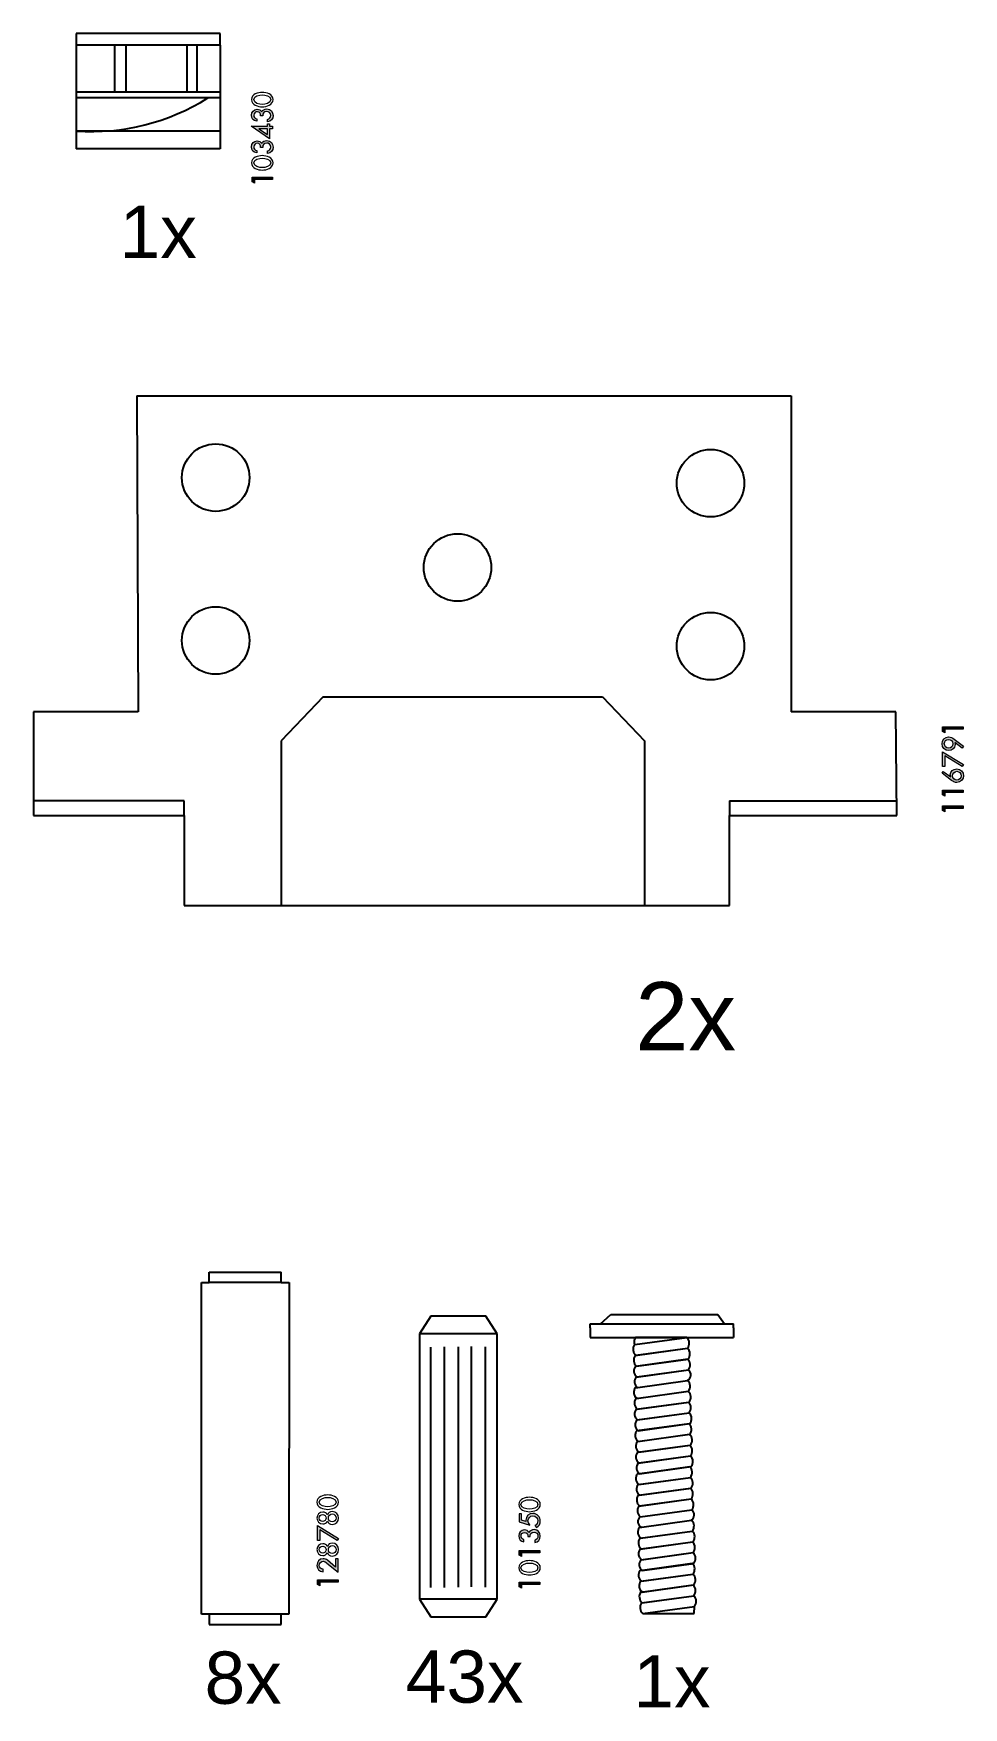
# Model space of a CAD drawing. Header units: millimetres. Extents: x -383 to 2872, y 639 to 2489.
# Drawn here: x -383.5 to -287.6, y 1536 to 1708.7 of the extents above; entities that cross this region are included whole.
import ezdxf

# ---------------------------------------------------------------- set-up
doc = ezdxf.new("R2010")
doc.units = ezdxf.units.MM
for name, color, linetype in [('Chiodi', 1, 'Continuous'), ('Livello 1', 7, 'Continuous'), ('struttura', 7, 'Continuous')]:
    doc.layers.add(name, color=color, linetype=linetype)
doc.styles.get("Standard").update_dxf_attribs({"font": 'Arial.ttf'})

msp = doc.modelspace()

# ---------------------------------------------------------------- hatches: boundary and pattern name
at = {"layer": 'Livello 1', "true_color": 0xffffff}
h = msp.add_hatch(color=7, dxfattribs=at)
h.dxf.hatch_style = 2
edge = h.paths.add_edge_path()
edge.add_spline(control_points=[(-360.06, 1700.17), (-360.06, 1700.4), (-360.15, 1700.59), (-360.4, 1700.59), (-360.62, 1700.59), (-360.77, 1700.43), (-360.77, 1700.22), (-360.77, 1700.03), (-360.64, 1699.89), (-360.46, 1699.87), (-360.46, 1699.87), (-360.46, 1699.6), (-360.46, 1699.6), (-360.81, 1699.65), (-361, 1699.88), (-361, 1700.23), (-361, 1700.57), (-360.78, 1700.84), (-360.42, 1700.84), (-360.22, 1700.84), (-360.05, 1700.75), (-359.95, 1700.57), (-359.85, 1700.78), (-359.65, 1700.87), (-359.42, 1700.87), (-359.02, 1700.87), (-358.78, 1700.57), (-358.78, 1700.19), (-358.78, 1699.86), (-359, 1699.56), (-359.35, 1699.54), (-359.35, 1699.54), (-359.35, 1699.8), (-359.35, 1699.8), (-359.14, 1699.83), (-359.01, 1700.01), (-359.01, 1700.21), (-359.01, 1700.45), (-359.2, 1700.62), (-359.43, 1700.62), (-359.7, 1700.62), (-359.86, 1700.43), (-359.84, 1700.17), (-359.84, 1700.17), (-360.06, 1700.17), (-360.06, 1700.17)], knot_values=[0, 0, 0, 0, 1, 1, 1, 2, 2, 2, 3, 3, 3, 4, 4, 4, 5, 5, 5, 6, 6, 6, 7, 7, 7, 8, 8, 8, 9, 9, 9, 10, 10, 10, 11, 11, 11, 12, 12, 12, 13, 13, 13, 14, 14, 14, 15, 15, 15, 15], degree=3, periodic=0)
h = msp.add_hatch(color=7, dxfattribs=at)
h.dxf.hatch_style = 2
h.paths.add_polyline_path([(-359.37, 1699.33), (-359.14, 1699.33), (-359.14, 1699.09), (-358.83, 1699.09), (-358.83, 1698.83), (-359.14, 1698.83), (-359.14, 1697.78), (-361.04, 1699.09), (-359.37, 1699.09)])
h.paths.add_polyline_path([(-360.24, 1698.83), (-360.24, 1698.83), (-359.37, 1698.23), (-359.37, 1698.83)])
h = msp.add_hatch(color=7, dxfattribs=at)
h.dxf.hatch_style = 2
edge = h.paths.add_edge_path()
edge.add_spline(control_points=[(-360.06, 1696.91), (-360.06, 1697.14), (-360.15, 1697.33), (-360.4, 1697.33), (-360.62, 1697.33), (-360.77, 1697.17), (-360.77, 1696.96), (-360.77, 1696.76), (-360.64, 1696.63), (-360.46, 1696.6), (-360.46, 1696.6), (-360.46, 1696.34), (-360.46, 1696.34), (-360.81, 1696.39), (-361, 1696.61), (-361, 1696.96), (-361, 1697.3), (-360.78, 1697.58), (-360.42, 1697.58), (-360.22, 1697.58), (-360.05, 1697.49), (-359.95, 1697.31), (-359.85, 1697.52), (-359.65, 1697.61), (-359.42, 1697.61), (-359.02, 1697.61), (-358.78, 1697.31), (-358.78, 1696.93), (-358.78, 1696.6), (-359, 1696.3), (-359.35, 1696.28), (-359.35, 1696.28), (-359.35, 1696.54), (-359.35, 1696.54), (-359.14, 1696.56), (-359.01, 1696.75), (-359.01, 1696.95), (-359.01, 1697.19), (-359.2, 1697.36), (-359.43, 1697.36), (-359.7, 1697.36), (-359.86, 1697.17), (-359.84, 1696.91), (-359.84, 1696.91), (-360.06, 1696.91), (-360.06, 1696.91)], knot_values=[0, 0, 0, 0, 1, 1, 1, 2, 2, 2, 3, 3, 3, 4, 4, 4, 5, 5, 5, 6, 6, 6, 7, 7, 7, 8, 8, 8, 9, 9, 9, 10, 10, 10, 11, 11, 11, 12, 12, 12, 13, 13, 13, 14, 14, 14, 15, 15, 15, 15], degree=3, periodic=0)
h = msp.add_hatch(color=7, dxfattribs=at)
h.dxf.hatch_style = 2
h.paths.add_polyline_path([(-360.71, 1693.22), (-360.95, 1693.36), (-360.95, 1693.84), (-358.83, 1693.84), (-358.83, 1693.59), (-360.71, 1693.59)])
h = msp.add_hatch(color=7, dxfattribs=at)
h.dxf.hatch_style = 2
h.paths.add_polyline_path([(-289.53, 1636.54), (-289.78, 1636.68), (-289.78, 1637.16), (-287.65, 1637.16), (-287.65, 1636.91), (-289.53, 1636.91)])
h = msp.add_hatch(color=7, dxfattribs=at)
h.dxf.hatch_style = 2
edge = h.paths.add_edge_path()
edge.add_spline(control_points=[(-287.74, 1634.97), (-287.74, 1634.97), (-288.5, 1635.54), (-288.5, 1635.54), (-288.5, 1635.54), (-288.51, 1635.53), (-288.51, 1635.53), (-288.48, 1635.47), (-288.47, 1635.4), (-288.47, 1635.32), (-288.47, 1634.97), (-288.78, 1634.71), (-289.12, 1634.71), (-289.51, 1634.71), (-289.82, 1635.02), (-289.82, 1635.41), (-289.82, 1635.78), (-289.52, 1636.12), (-289.14, 1636.12), (-288.93, 1636.12), (-288.75, 1636.01), (-288.58, 1635.89), (-288.58, 1635.89), (-287.6, 1635.16), (-287.6, 1635.16), (-287.6, 1635.16), (-287.74, 1634.97), (-287.74, 1634.97)], knot_values=[0, 0, 0, 0, 1, 1, 1, 2, 2, 2, 3, 3, 3, 4, 4, 4, 5, 5, 5, 6, 6, 6, 7, 7, 7, 8, 8, 8, 9, 9, 9, 9], degree=3, periodic=0)
edge = h.paths.add_edge_path()
edge.add_spline(control_points=[(-289.14, 1635.86), (-289.37, 1635.86), (-289.58, 1635.66), (-289.58, 1635.43), (-289.58, 1635.17), (-289.38, 1634.96), (-289.14, 1634.96), (-288.88, 1634.96), (-288.69, 1635.19), (-288.69, 1635.41), (-288.69, 1635.68), (-288.91, 1635.86), (-289.14, 1635.86)], knot_values=[0, 0, 0, 0, 0.352778, 0.352778, 0.352778, 0.705556, 0.705556, 0.705556, 1.058333, 1.058333, 1.058333, 1.411111, 1.411111, 1.411111, 1.411111], degree=3, periodic=0)
edge.add_line((-289.14, 1635.86), (-289.14, 1635.86))
h = msp.add_hatch(color=7, dxfattribs=at)
h.dxf.hatch_style = 2
h.paths.add_polyline_path([(-289.53, 1633.06), (-289.78, 1633.06), (-289.78, 1634.59), (-287.6, 1633.27), (-287.73, 1633.06), (-289.53, 1634.16)])
h = msp.add_hatch(color=7, dxfattribs=at)
h.dxf.hatch_style = 2
edge = h.paths.add_edge_path()
edge.add_spline(control_points=[(-289.69, 1632.56), (-289.69, 1632.56), (-288.92, 1631.99), (-288.92, 1631.99), (-288.92, 1631.99), (-288.92, 1632), (-288.92, 1632), (-288.95, 1632.06), (-288.97, 1632.13), (-288.97, 1632.21), (-288.97, 1632.56), (-288.65, 1632.82), (-288.3, 1632.82), (-287.91, 1632.82), (-287.6, 1632.51), (-287.6, 1632.12), (-287.6, 1631.75), (-287.91, 1631.41), (-288.28, 1631.41), (-288.5, 1631.41), (-288.68, 1631.52), (-288.85, 1631.64), (-288.85, 1631.64), (-289.82, 1632.37), (-289.82, 1632.37), (-289.82, 1632.37), (-289.69, 1632.56), (-289.69, 1632.56)], knot_values=[0, 0, 0, 0, 1, 1, 1, 2, 2, 2, 3, 3, 3, 4, 4, 4, 5, 5, 5, 6, 6, 6, 7, 7, 7, 8, 8, 8, 9, 9, 9, 9], degree=3, periodic=0)
edge = h.paths.add_edge_path()
edge.add_spline(control_points=[(-288.28, 1632.57), (-288.54, 1632.57), (-288.73, 1632.34), (-288.73, 1632.12), (-288.73, 1631.88), (-288.52, 1631.66), (-288.29, 1631.66), (-288.04, 1631.66), (-287.84, 1631.87), (-287.84, 1632.12), (-287.84, 1632.35), (-288.04, 1632.57), (-288.28, 1632.57)], knot_values=[0, 0, 0, 0, 0.352778, 0.352778, 0.352778, 0.705556, 0.705556, 0.705556, 1.058333, 1.058333, 1.058333, 1.411111, 1.411111, 1.411111, 1.411111], degree=3, periodic=0)
edge.add_line((-288.28, 1632.57), (-288.28, 1632.57))
h = msp.add_hatch(color=7, dxfattribs=at)
h.dxf.hatch_style = 2
h.paths.add_polyline_path([(-289.53, 1630.01), (-289.78, 1630.16), (-289.78, 1630.64), (-287.65, 1630.64), (-287.65, 1630.38), (-289.53, 1630.38)])
h = msp.add_hatch(color=7, dxfattribs=at)
h.dxf.hatch_style = 2
h.paths.add_polyline_path([(-289.53, 1628.38), (-289.78, 1628.53), (-289.78, 1629.01), (-287.65, 1629.01), (-287.65, 1628.75), (-289.53, 1628.75)])
h = msp.add_hatch(color=7, dxfattribs=at)
h.dxf.hatch_style = 2
edge = h.paths.add_edge_path()
edge.add_spline(control_points=[(-333.16, 1555.34), (-333.16, 1555.34), (-332.73, 1555.21), (-332.73, 1555.21), (-332.73, 1555.21), (-332.73, 1555.36), (-332.73, 1555.36), (-332.73, 1555.77), (-332.38, 1556.04), (-331.99, 1556.04), (-331.54, 1556.04), (-331.23, 1555.69), (-331.23, 1555.25), (-331.23, 1554.99), (-331.37, 1554.73), (-331.61, 1554.6), (-331.61, 1554.6), (-331.79, 1554.8), (-331.79, 1554.8), (-331.61, 1554.87), (-331.48, 1555.08), (-331.48, 1555.27), (-331.48, 1555.56), (-331.71, 1555.79), (-332, 1555.79), (-332.27, 1555.79), (-332.5, 1555.55), (-332.5, 1555.28), (-332.5, 1555.13), (-332.43, 1554.97), (-332.31, 1554.88), (-332.31, 1554.88), (-332.31, 1554.83), (-332.31, 1554.83), (-332.31, 1554.83), (-333.41, 1555.16), (-333.41, 1555.16), (-333.41, 1555.16), (-333.41, 1556.01), (-333.41, 1556.01), (-333.41, 1556.01), (-333.16, 1556.01), (-333.16, 1556.01), (-333.16, 1556.01), (-333.16, 1555.34), (-333.16, 1555.34)], knot_values=[0, 0, 0, 0, 1, 1, 1, 2, 2, 2, 3, 3, 3, 4, 4, 4, 5, 5, 5, 6, 6, 6, 7, 7, 7, 8, 8, 8, 9, 9, 9, 10, 10, 10, 11, 11, 11, 12, 12, 12, 13, 13, 13, 14, 14, 14, 15, 15, 15, 15], degree=3, periodic=0)
h = msp.add_hatch(color=7, dxfattribs=at)
h.dxf.hatch_style = 2
h.paths.add_polyline_path([(-353.97, 1553.26), (-354.21, 1553.26), (-354.21, 1554.79), (-352.04, 1553.47), (-352.17, 1553.26), (-353.97, 1554.36)])
h = msp.add_hatch(color=7, dxfattribs=at)
h.dxf.hatch_style = 2
edge = h.paths.add_edge_path()
edge.add_spline(control_points=[(-332.51, 1553.66), (-332.51, 1553.89), (-332.6, 1554.08), (-332.86, 1554.08), (-333.07, 1554.08), (-333.22, 1553.92), (-333.22, 1553.71), (-333.22, 1553.52), (-333.1, 1553.39), (-332.92, 1553.36), (-332.92, 1553.36), (-332.92, 1553.1), (-332.92, 1553.1), (-333.27, 1553.15), (-333.45, 1553.37), (-333.45, 1553.72), (-333.45, 1554.06), (-333.23, 1554.34), (-332.88, 1554.34), (-332.67, 1554.34), (-332.5, 1554.25), (-332.4, 1554.06), (-332.3, 1554.27), (-332.1, 1554.37), (-331.87, 1554.37), (-331.47, 1554.37), (-331.23, 1554.07), (-331.23, 1553.69), (-331.23, 1553.35), (-331.45, 1553.05), (-331.8, 1553.04), (-331.8, 1553.04), (-331.8, 1553.29), (-331.8, 1553.29), (-331.6, 1553.32), (-331.47, 1553.5), (-331.47, 1553.71), (-331.47, 1553.94), (-331.65, 1554.11), (-331.88, 1554.11), (-332.15, 1554.11), (-332.31, 1553.93), (-332.29, 1553.66), (-332.29, 1553.66), (-332.51, 1553.66), (-332.51, 1553.66)], knot_values=[0, 0, 0, 0, 1, 1, 1, 2, 2, 2, 3, 3, 3, 4, 4, 4, 5, 5, 5, 6, 6, 6, 7, 7, 7, 8, 8, 8, 9, 9, 9, 10, 10, 10, 11, 11, 11, 12, 12, 12, 13, 13, 13, 14, 14, 14, 15, 15, 15, 15], degree=3, periodic=0)
h = msp.add_hatch(color=7, dxfattribs=at)
h.dxf.hatch_style = 2
h.paths.add_polyline_path([(-333.16, 1551.6), (-333.41, 1551.75), (-333.41, 1552.23), (-331.28, 1552.23), (-331.28, 1551.97), (-333.16, 1551.97)])
h = msp.add_hatch(color=7, dxfattribs=at)
h.dxf.hatch_style = 2
edge = h.paths.add_edge_path()
edge.add_spline(control_points=[(-352.33, 1551.37), (-352.33, 1551.37), (-352.08, 1551.37), (-352.08, 1551.37), (-352.08, 1551.37), (-352.08, 1549.99), (-352.08, 1549.99), (-352.08, 1549.99), (-353.23, 1550.92), (-353.23, 1550.92), (-353.33, 1551.01), (-353.47, 1551.11), (-353.61, 1551.11), (-353.83, 1551.11), (-354.01, 1550.92), (-354.01, 1550.69), (-354.01, 1550.48), (-353.84, 1550.3), (-353.62, 1550.29), (-353.62, 1550.29), (-353.62, 1550.02), (-353.62, 1550.02), (-354, 1550.06), (-354.26, 1550.31), (-354.26, 1550.69), (-354.26, 1551.06), (-353.99, 1551.37), (-353.62, 1551.37), (-353.46, 1551.37), (-353.3, 1551.31), (-353.18, 1551.21), (-353.18, 1551.21), (-352.33, 1550.51), (-352.33, 1550.51), (-352.33, 1550.51), (-352.33, 1551.37), (-352.33, 1551.37)], knot_values=[0, 0, 0, 0, 1, 1, 1, 2, 2, 2, 3, 3, 3, 4, 4, 4, 5, 5, 5, 6, 6, 6, 7, 7, 7, 8, 8, 8, 9, 9, 9, 10, 10, 10, 11, 11, 11, 12, 12, 12, 12], degree=3, periodic=0)
h = msp.add_hatch(color=7, dxfattribs=at)
h.dxf.hatch_style = 2
h.paths.add_polyline_path([(-353.97, 1548.58), (-354.21, 1548.73), (-354.21, 1549.2), (-352.08, 1549.2), (-352.08, 1548.95), (-353.97, 1548.95)])
h = msp.add_hatch(color=7, dxfattribs=at)
h.dxf.hatch_style = 2
h.paths.add_polyline_path([(-333.16, 1548.34), (-333.41, 1548.49), (-333.41, 1548.97), (-331.28, 1548.97), (-331.28, 1548.71), (-333.16, 1548.71)])

# ---------------------------------------------------------------- linework, layer by layer
at = {"layer": 'Chiodi'}
for p, q in [((-364.23, 1708.66), (-379.06, 1708.66)), ((-379.06, 1708.66), (-379.06, 1707.44)), ((-364.23, 1707.44), (-379.06, 1707.44)), ((-379.06, 1707.44), (-379.06, 1696.77)), ((-375.12, 1707.42), (-375.12, 1702.6)), ((-373.96, 1707.42), (-373.96, 1702.6)), ((-367.68, 1707.41), (-367.68, 1702.59)), ((-366.63, 1707.41), (-366.63, 1702.59)), ((-364.23, 1707.44), (-364.23, 1708.66)), ((-364.23, 1707.44), (-364.23, 1696.77)), ((-364.23, 1702.6), (-379.06, 1702.6)), ((-364.23, 1702.02), (-379.06, 1702.02)), ((-364.23, 1698.59), (-379.06, 1698.59)), ((-364.23, 1696.77), (-379.06, 1696.77)), ((-372.83, 1671.28), (-305.37, 1671.28)), ((-372.83, 1671.28), (-372.69, 1638.71)), ((-305.37, 1671.28), (-305.37, 1638.71)), ((-353.62, 1640.25), (-357.93, 1635.71)), ((-353.62, 1640.25), (-324.81, 1640.25)), ((-324.81, 1640.25), (-320.49, 1635.71)), ((-372.69, 1638.71), (-383.48, 1638.71)), ((-383.48, 1638.71), (-383.48, 1628)), ((-294.58, 1638.71), (-305.37, 1638.71)), ((-294.46, 1628), (-294.58, 1638.71)), ((-357.93, 1635.71), (-357.93, 1618.69)), ((-320.49, 1635.71), (-320.49, 1618.69)), ((-367.95, 1629.53), (-383.48, 1629.53)), ((-383.48, 1628), (-367.95, 1628)), ((-367.95, 1628), (-367.95, 1629.53)), ((-367.95, 1628), (-367.95, 1618.75)), ((-311.71, 1629.53), (-311.71, 1628)), ((-311.71, 1629.53), (-294.48, 1629.53)), ((-311.71, 1618.75), (-311.71, 1628)), ((-311.71, 1628), (-305.37, 1628)), ((-305.37, 1628), (-294.46, 1628)), ((-367.95, 1618.75), (-311.71, 1618.75)), ((-366.15, 1545.67), (-366.15, 1579.85)), ((-366.15, 1579.85), (-365.35, 1579.85)), ((-365.35, 1580.92), (-357.96, 1580.92)), ((-365.35, 1579.85), (-365.35, 1580.92)), ((-357.96, 1579.85), (-365.35, 1579.85)), ((-357.96, 1579.85), (-357.96, 1580.92)), ((-357.96, 1579.85), (-357.12, 1579.85)), ((-357.12, 1579.85), (-357.14, 1545.67)), ((-342.5, 1576.38), (-343.68, 1574.55)), ((-336.86, 1576.38), (-342.5, 1576.38)), ((-335.68, 1574.55), (-336.86, 1576.38)), ((-325.03, 1575.6), (-323.95, 1576.57)), ((-323.95, 1576.57), (-312.93, 1576.57)), ((-312.93, 1576.57), (-312.23, 1575.59)), ((-343.68, 1574.55), (-343.68, 1547.21)), ((-335.68, 1574.55), (-343.68, 1574.55)), ((-335.68, 1547.21), (-335.68, 1574.55)), ((-326.09, 1575.59), (-311.31, 1575.59)), ((-326.09, 1575.19), (-326.09, 1575.59)), ((-326.09, 1575.19), (-326.09, 1574.19)), ((-311.31, 1575.19), (-311.31, 1575.59)), ((-311.31, 1575.19), (-311.31, 1574.19)), ((-342.5, 1548.4), (-342.5, 1573.18)), ((-341.1, 1548.42), (-341.1, 1573.21)), ((-339.67, 1548.43), (-339.67, 1573.22)), ((-338.32, 1548.48), (-338.32, 1573.26)), ((-336.88, 1548.45), (-336.88, 1573.23)), ((-326.09, 1574.19), (-311.31, 1574.19)), ((-321.5, 1573.45), (-316.12, 1574.19)), ((-321.44, 1572.34), (-316.05, 1573.08)), ((-316.12, 1574.19), (-321.43, 1574.19)), ((-321.37, 1572.35), (-316.05, 1573.08)), ((-321.42, 1571.23), (-316.03, 1571.97)), ((-321.3, 1571.23), (-315.98, 1571.96)), ((-321.43, 1569.01), (-316.04, 1569.75)), ((-321.35, 1570.11), (-315.96, 1570.85)), ((-321.29, 1570.12), (-315.97, 1570.85)), ((-321.36, 1567.9), (-315.97, 1568.64)), ((-321.34, 1566.79), (-315.95, 1567.53)), ((-321.3, 1567.91), (-315.98, 1568.64)), ((-321.23, 1566.8), (-315.91, 1567.53)), ((-321.27, 1565.68), (-315.89, 1566.41)), ((-321.21, 1565.68), (-315.89, 1566.41)), ((-321.29, 1564.58), (-315.9, 1565.32)), ((-321.22, 1563.47), (-315.83, 1564.2)), ((-321.16, 1563.47), (-315.84, 1564.2)), ((-321.14, 1564.57), (-315.82, 1565.3)), ((-321.2, 1562.35), (-315.81, 1563.09)), ((-321.09, 1562.36), (-315.77, 1563.09)), ((-321.21, 1560.14), (-315.82, 1560.88)), ((-321.13, 1561.24), (-315.74, 1561.98)), ((-321.07, 1561.25), (-315.75, 1561.98)), ((-321, 1560.14), (-315.68, 1560.87)), ((-321.14, 1559.03), (-315.76, 1559.76)), ((-321.08, 1559.03), (-315.76, 1559.76)), ((-321.12, 1557.91), (-315.74, 1558.65)), ((-321.06, 1556.8), (-315.67, 1557.54)), ((-321.01, 1557.92), (-315.69, 1558.65)), ((-320.99, 1556.81), (-315.67, 1557.54)), ((-320.92, 1555.7), (-315.6, 1556.43)), ((-321.02, 1554.6), (-315.63, 1555.34)), ((-320.95, 1553.49), (-315.56, 1554.22)), ((-320.89, 1553.49), (-315.57, 1554.22)), ((-320.93, 1552.37), (-315.54, 1553.11)), ((-320.86, 1551.26), (-315.48, 1552)), ((-320.82, 1552.38), (-315.5, 1553.11)), ((-320.8, 1551.27), (-315.48, 1552)), ((-320.94, 1550.16), (-315.56, 1550.9)), ((-320.73, 1550.16), (-315.41, 1550.89)), ((-320.87, 1549.05), (-315.49, 1549.79)), ((-320.86, 1547.94), (-315.47, 1548.67)), ((-320.81, 1549.06), (-315.49, 1549.79)), ((-320.74, 1547.94), (-315.42, 1548.67)), ((-343.68, 1547.21), (-342.5, 1545.38)), ((-335.68, 1547.21), (-343.68, 1547.21)), ((-336.86, 1545.38), (-335.68, 1547.21)), ((-320.79, 1546.82), (-315.4, 1547.56)), ((-320.73, 1546.83), (-315.4, 1547.56)), ((-357.14, 1545.67), (-366.15, 1545.67)), ((-365.35, 1545.67), (-365.35, 1544.6)), ((-357.96, 1544.6), (-357.96, 1545.67)), ((-342.5, 1545.38), (-336.86, 1545.38)), ((-320.66, 1545.72), (-315.34, 1546.45)), ((-320.66, 1545.72), (-315.37, 1545.73)), ((-315.37, 1545.73), (-315.34, 1546.45)), ((-365.35, 1544.6), (-357.96, 1544.6))]:
    msp.add_line(p, q, dxfattribs=at)
for centre in [(-364.69, 1662.86), (-313.68, 1662.28), (-339.76, 1653.59), (-364.69, 1646.06), (-313.68, 1645.48)]:
    msp.add_circle(centre, 3.48, dxfattribs=at)
for centre, radius, start, end in [((-377.55, 1721.22), 22.68, 266.1903, 302.1172), ((-320.89, 1572.96), 0.784, 141.5831, 231.9581), ((-320.74, 1573.75), 0.822, 147.3587, 201.1023), ((-316.7, 1573.6), 0.828, 320.9942, 45.7306), ((-316.63, 1572.49), 0.828, 320.9942, 45.7306), ((-320.82, 1571.85), 0.784, 141.5831, 231.9581), ((-320.8, 1570.74), 0.784, 141.5831, 231.9581), ((-316.61, 1571.37), 0.828, 320.9942, 45.7306), ((-320.73, 1569.63), 0.784, 141.5831, 228.8699), ((-316.39, 1570.33), 0.676, 300.9257, 50.8227), ((-316.62, 1569.16), 0.828, 320.9942, 45.7306), ((-320.81, 1568.53), 0.784, 141.5831, 231.9581), ((-320.75, 1567.41), 0.784, 141.5831, 231.9581), ((-316.55, 1568.05), 0.828, 320.9942, 45.7306), ((-316.53, 1566.93), 0.828, 320.9942, 45.7306), ((-320.73, 1566.3), 0.784, 141.5831, 231.9581), ((-316.46, 1565.82), 0.828, 320.9942, 45.7306), ((-320.67, 1564.09), 0.784, 141.5831, 231.9581), ((-320.66, 1565.19), 0.784, 141.5831, 231.9581), ((-316.48, 1564.72), 0.828, 320.9942, 45.7306), ((-316.41, 1563.61), 0.828, 320.9942, 45.7306), ((-320.6, 1562.98), 0.784, 141.5831, 231.9581), ((-320.59, 1561.87), 0.784, 141.5831, 231.9581), ((-316.39, 1562.5), 0.828, 320.9942, 45.7306), ((-320.52, 1560.75), 0.784, 141.5831, 231.9581), ((-316.4, 1560.29), 0.828, 320.9942, 45.7306), ((-316.32, 1561.39), 0.828, 320.9942, 45.7306), ((-320.6, 1559.65), 0.784, 141.5831, 231.9581), ((-320.53, 1558.54), 0.784, 141.5831, 231.9581), ((-316.33, 1559.17), 0.828, 320.9942, 45.7306), ((-320.51, 1557.43), 0.784, 141.5831, 231.9581), ((-316.32, 1558.06), 0.828, 320.9942, 45.7306), ((-316.25, 1556.95), 0.828, 320.9942, 45.7306), ((-320.44, 1556.31), 0.784, 141.5831, 231.9581), ((-320.5, 1555.18), 0.674, 129.324, 235.6636), ((-316.09, 1555.89), 0.724, 309.6958, 47.4217), ((-320.4, 1554.11), 0.784, 141.5831, 231.9581), ((-316.21, 1554.75), 0.828, 320.9942, 45.7306), ((-316.14, 1553.63), 0.828, 320.9942, 45.7306), ((-320.34, 1553), 0.784, 141.5831, 231.9581), ((-320.32, 1551.89), 0.784, 141.5831, 231.9581), ((-316.12, 1552.52), 0.828, 320.9942, 45.7306), ((-316.05, 1551.41), 0.828, 320.9942, 45.7306), ((-320.25, 1550.78), 0.784, 141.5831, 231.9581), ((-316.14, 1550.31), 0.828, 320.9942, 45.7306), ((-320.33, 1549.67), 0.784, 141.5831, 231.9581), ((-320.26, 1548.56), 0.784, 141.5831, 231.9581), ((-316.07, 1549.19), 0.828, 320.9942, 45.7306), ((-316.05, 1548.08), 0.828, 320.9942, 45.7306), ((-320.24, 1547.45), 0.784, 141.5831, 231.9581), ((-320.17, 1546.34), 0.784, 141.5831, 231.9581), ((-315.98, 1546.97), 0.828, 320.9942, 45.7306)]:
    msp.add_arc(centre, radius, start, end, dxfattribs=at)
at = {"layer": 'Livello 1', "lineweight": 0}
for p, q in [((-359.14, 1697.78), (-361.04, 1699.09)), ((-361.04, 1699.09), (-359.37, 1699.09)), ((-360.24, 1698.83), (-360.24, 1698.83)), ((-360.24, 1698.83), (-359.37, 1698.23)), ((-359.37, 1698.83), (-360.24, 1698.83)), ((-359.37, 1699.33), (-359.14, 1699.33)), ((-359.37, 1699.09), (-359.37, 1699.33)), ((-359.37, 1698.23), (-359.37, 1698.83)), ((-359.14, 1699.33), (-359.14, 1699.09)), ((-359.14, 1699.09), (-358.83, 1699.09)), ((-358.83, 1698.83), (-359.14, 1698.83)), ((-359.14, 1698.83), (-359.14, 1697.78)), ((-358.83, 1699.09), (-358.83, 1698.83)), ((-360.95, 1693.36), (-360.95, 1693.84)), ((-360.95, 1693.84), (-358.83, 1693.84)), ((-358.83, 1693.59), (-360.71, 1693.59)), ((-360.71, 1693.59), (-360.71, 1693.22)), ((-358.83, 1693.84), (-358.83, 1693.59)), ((-360.71, 1693.22), (-360.95, 1693.36)), ((-289.78, 1636.68), (-289.78, 1637.16)), ((-289.78, 1637.16), (-287.65, 1637.16)), ((-289.53, 1636.54), (-289.78, 1636.68)), ((-287.65, 1636.91), (-289.53, 1636.91)), ((-289.53, 1636.91), (-289.53, 1636.54)), ((-287.65, 1637.16), (-287.65, 1636.91)), ((-289.78, 1633.06), (-289.78, 1634.59)), ((-289.78, 1634.59), (-287.6, 1633.27)), ((-287.73, 1633.06), (-289.53, 1634.16)), ((-289.53, 1634.16), (-289.53, 1633.06)), ((-287.6, 1633.27), (-287.73, 1633.06)), ((-289.53, 1633.06), (-289.78, 1633.06)), ((-289.78, 1630.16), (-289.78, 1630.64)), ((-289.78, 1630.64), (-287.65, 1630.64)), ((-289.53, 1630.01), (-289.78, 1630.16)), ((-287.65, 1630.38), (-289.53, 1630.38)), ((-289.53, 1630.38), (-289.53, 1630.01)), ((-287.65, 1630.64), (-287.65, 1630.38)), ((-289.78, 1628.53), (-289.78, 1629.01)), ((-289.78, 1629.01), (-287.65, 1629.01)), ((-289.53, 1628.38), (-289.78, 1628.53)), ((-287.65, 1628.75), (-289.53, 1628.75)), ((-289.53, 1628.75), (-289.53, 1628.38)), ((-287.65, 1629.01), (-287.65, 1628.75))]:
    msp.add_line(p, q, dxfattribs=at)
for points in [[(-353.97, 1553.26), (-354.21, 1553.26), (-354.21, 1554.79), (-352.04, 1553.47), (-352.17, 1553.26), (-353.97, 1554.36), (-353.97, 1553.26)], [(-333.16, 1551.6), (-333.41, 1551.75), (-333.41, 1552.23), (-331.28, 1552.23), (-331.28, 1551.97), (-333.16, 1551.97), (-333.16, 1551.6)], [(-353.97, 1548.58), (-354.21, 1548.73), (-354.21, 1549.2), (-352.08, 1549.2), (-352.08, 1548.95), (-353.97, 1548.95), (-353.97, 1548.58)], [(-333.16, 1548.34), (-333.41, 1548.49), (-333.41, 1548.97), (-331.28, 1548.97), (-331.28, 1548.71), (-333.16, 1548.71), (-333.16, 1548.34)]]:
    msp.add_lwpolyline(points, dxfattribs=at)
for points, knots in [([(-359.89, 1701.1), (-360.33, 1701.1), (-361, 1701.29), (-361, 1701.84), (-361, 1702.39), (-360.33, 1702.58), (-359.89, 1702.58), (-359.45, 1702.58), (-358.78, 1702.39), (-358.78, 1701.84), (-358.78, 1701.29), (-359.45, 1701.1), (-359.89, 1701.1)], [0, 0, 0, 0, 1, 1, 1, 2, 2, 2, 3, 3, 3, 4, 4, 4, 4]), ([(-359.89, 1701.35), (-359.6, 1701.35), (-359.02, 1701.46), (-359.02, 1701.84), (-359.02, 1702.22), (-359.6, 1702.33), (-359.89, 1702.33), (-360.19, 1702.33), (-360.77, 1702.22), (-360.77, 1701.84), (-360.77, 1701.46), (-360.19, 1701.35), (-359.89, 1701.35)], [0, 0, 0, 0, 1, 1, 1, 2, 2, 2, 3, 3, 3, 4, 4, 4, 4]), ([(-360.46, 1699.6), (-360.81, 1699.65), (-361, 1699.88), (-361, 1700.23), (-361, 1700.57), (-360.78, 1700.84), (-360.42, 1700.84), (-360.22, 1700.84), (-360.05, 1700.75), (-359.95, 1700.57)], [4, 4, 4, 4, 5, 5, 5, 6, 6, 6, 7, 7, 7, 7]), ([(-360.06, 1700.17), (-360.06, 1700.4), (-360.15, 1700.59), (-360.4, 1700.59), (-360.62, 1700.59), (-360.77, 1700.43), (-360.77, 1700.22), (-360.77, 1700.03), (-360.64, 1699.89), (-360.46, 1699.87)], [0, 0, 0, 0, 1, 1, 1, 2, 2, 2, 3, 3, 3, 3]), ([(-359.95, 1700.57), (-359.85, 1700.78), (-359.65, 1700.87), (-359.42, 1700.87), (-359.02, 1700.87), (-358.78, 1700.57), (-358.78, 1700.19), (-358.78, 1699.86), (-359, 1699.56), (-359.35, 1699.54)], [7, 7, 7, 7, 8, 8, 8, 9, 9, 9, 10, 10, 10, 10]), ([(-359.35, 1699.8), (-359.14, 1699.83), (-359.01, 1700.01), (-359.01, 1700.21), (-359.01, 1700.45), (-359.2, 1700.62), (-359.43, 1700.62), (-359.7, 1700.62), (-359.86, 1700.43), (-359.84, 1700.17)], [11, 11, 11, 11, 12, 12, 12, 13, 13, 13, 14, 14, 14, 14]), ([(-360.46, 1696.34), (-360.81, 1696.39), (-361, 1696.61), (-361, 1696.96), (-361, 1697.3), (-360.78, 1697.58), (-360.42, 1697.58), (-360.22, 1697.58), (-360.05, 1697.49), (-359.95, 1697.31)], [4, 4, 4, 4, 5, 5, 5, 6, 6, 6, 7, 7, 7, 7]), ([(-360.06, 1696.91), (-360.06, 1697.14), (-360.15, 1697.33), (-360.4, 1697.33), (-360.62, 1697.33), (-360.77, 1697.17), (-360.77, 1696.96), (-360.77, 1696.76), (-360.64, 1696.63), (-360.46, 1696.6)], [0, 0, 0, 0, 1, 1, 1, 2, 2, 2, 3, 3, 3, 3]), ([(-359.95, 1697.31), (-359.85, 1697.52), (-359.65, 1697.61), (-359.42, 1697.61), (-359.02, 1697.61), (-358.78, 1697.31), (-358.78, 1696.93), (-358.78, 1696.6), (-359, 1696.3), (-359.35, 1696.28)], [7, 7, 7, 7, 8, 8, 8, 9, 9, 9, 10, 10, 10, 10]), ([(-359.35, 1696.54), (-359.14, 1696.56), (-359.01, 1696.75), (-359.01, 1696.95), (-359.01, 1697.19), (-359.2, 1697.36), (-359.43, 1697.36), (-359.7, 1697.36), (-359.86, 1697.17), (-359.84, 1696.91)], [11, 11, 11, 11, 12, 12, 12, 13, 13, 13, 14, 14, 14, 14]), ([(-359.89, 1694.57), (-360.33, 1694.57), (-361, 1694.77), (-361, 1695.32), (-361, 1695.87), (-360.33, 1696.06), (-359.89, 1696.06), (-359.45, 1696.06), (-358.78, 1695.86), (-358.78, 1695.32), (-358.78, 1694.77), (-359.45, 1694.57), (-359.89, 1694.57)], [0, 0, 0, 0, 1, 1, 1, 2, 2, 2, 3, 3, 3, 4, 4, 4, 4]), ([(-359.89, 1694.83), (-359.6, 1694.83), (-359.02, 1694.93), (-359.02, 1695.32), (-359.02, 1695.7), (-359.6, 1695.8), (-359.89, 1695.8), (-360.19, 1695.8), (-360.77, 1695.7), (-360.77, 1695.32), (-360.77, 1694.93), (-360.19, 1694.83), (-359.89, 1694.83)], [0, 0, 0, 0, 1, 1, 1, 2, 2, 2, 3, 3, 3, 4, 4, 4, 4]), ([(-288.51, 1635.53), (-288.48, 1635.47), (-288.47, 1635.4), (-288.47, 1635.32), (-288.47, 1634.97), (-288.78, 1634.71), (-289.12, 1634.71), (-289.51, 1634.71), (-289.82, 1635.02), (-289.82, 1635.41), (-289.82, 1635.78), (-289.52, 1636.12), (-289.14, 1636.12), (-288.93, 1636.12), (-288.75, 1636.01), (-288.58, 1635.89)], [2, 2, 2, 2, 3, 3, 3, 4, 4, 4, 5, 5, 5, 6, 6, 6, 7, 7, 7, 7]), ([(-289.14, 1635.86), (-289.37, 1635.86), (-289.58, 1635.66), (-289.58, 1635.43), (-289.58, 1635.17), (-289.38, 1634.96), (-289.14, 1634.96), (-288.88, 1634.96), (-288.69, 1635.19), (-288.69, 1635.41), (-288.69, 1635.68), (-288.91, 1635.86), (-289.14, 1635.86)], [0, 0, 0, 0, 1, 1, 1, 2, 2, 2, 3, 3, 3, 4, 4, 4, 4]), ([(-288.92, 1632), (-288.95, 1632.06), (-288.97, 1632.13), (-288.97, 1632.21), (-288.97, 1632.56), (-288.65, 1632.82), (-288.3, 1632.82), (-287.91, 1632.82), (-287.6, 1632.51), (-287.6, 1632.12), (-287.6, 1631.75), (-287.91, 1631.41), (-288.28, 1631.41), (-288.5, 1631.41), (-288.68, 1631.52), (-288.85, 1631.64)], [2, 2, 2, 2, 3, 3, 3, 4, 4, 4, 5, 5, 5, 6, 6, 6, 7, 7, 7, 7]), ([(-288.28, 1632.57), (-288.54, 1632.57), (-288.73, 1632.34), (-288.73, 1632.12), (-288.73, 1631.88), (-288.52, 1631.66), (-288.29, 1631.66), (-288.04, 1631.66), (-287.84, 1631.87), (-287.84, 1632.12), (-287.84, 1632.35), (-288.04, 1632.57), (-288.28, 1632.57)], [0, 0, 0, 0, 1, 1, 1, 2, 2, 2, 3, 3, 3, 4, 4, 4, 4]), ([(-353.15, 1556.46), (-353.58, 1556.46), (-354.26, 1556.66), (-354.26, 1557.21), (-354.26, 1557.76), (-353.58, 1557.95), (-353.15, 1557.95), (-352.71, 1557.95), (-352.04, 1557.75), (-352.04, 1557.21), (-352.04, 1556.66), (-352.71, 1556.46), (-353.15, 1556.46)], [0, 0, 0, 0, 1, 1, 1, 2, 2, 2, 3, 3, 3, 4, 4, 4, 4]), ([(-353.15, 1556.72), (-352.86, 1556.72), (-352.28, 1556.82), (-352.28, 1557.21), (-352.28, 1557.59), (-352.86, 1557.69), (-353.15, 1557.69), (-353.44, 1557.69), (-354.03, 1557.59), (-354.03, 1557.21), (-354.03, 1556.82), (-353.44, 1556.72), (-353.15, 1556.72)], [0, 0, 0, 0, 1, 1, 1, 2, 2, 2, 3, 3, 3, 4, 4, 4, 4]), ([(-332.34, 1556.22), (-332.78, 1556.22), (-333.45, 1556.42), (-333.45, 1556.97), (-333.45, 1557.52), (-332.78, 1557.71), (-332.34, 1557.71), (-331.91, 1557.71), (-331.23, 1557.51), (-331.23, 1556.97), (-331.23, 1556.42), (-331.91, 1556.22), (-332.34, 1556.22)], [0, 0, 0, 0, 1, 1, 1, 2, 2, 2, 3, 3, 3, 4, 4, 4, 4]), ([(-332.35, 1556.48), (-332.05, 1556.48), (-331.47, 1556.59), (-331.47, 1556.97), (-331.47, 1557.35), (-332.05, 1557.45), (-332.35, 1557.45), (-332.64, 1557.45), (-333.23, 1557.35), (-333.23, 1556.97), (-333.23, 1556.59), (-332.64, 1556.48), (-332.35, 1556.48)], [0, 0, 0, 0, 1, 1, 1, 2, 2, 2, 3, 3, 3, 4, 4, 4, 4]), ([(-353.19, 1555.24), (-353.29, 1555.07), (-353.46, 1554.96), (-353.66, 1554.96), (-354.01, 1554.96), (-354.26, 1555.24), (-354.26, 1555.57), (-354.26, 1555.91), (-354.01, 1556.18), (-353.66, 1556.18), (-353.46, 1556.18), (-353.29, 1556.08), (-353.19, 1555.9), (-353.11, 1556.12), (-352.9, 1556.24), (-352.68, 1556.24), (-352.28, 1556.24), (-352.04, 1555.94), (-352.04, 1555.57), (-352.04, 1555.21), (-352.28, 1554.91), (-352.68, 1554.91), (-352.9, 1554.91), (-353.11, 1555.02), (-353.19, 1555.24)], [0, 0, 0, 0, 1, 1, 1, 2, 2, 2, 3, 3, 3, 4, 4, 4, 5, 5, 5, 6, 6, 6, 7, 7, 7, 8, 8, 8, 8]), ([(-353.66, 1555.21), (-353.49, 1555.21), (-353.3, 1555.4), (-353.3, 1555.57), (-353.3, 1555.75), (-353.49, 1555.94), (-353.66, 1555.94), (-353.87, 1555.94), (-354.03, 1555.77), (-354.03, 1555.57), (-354.03, 1555.38), (-353.87, 1555.21), (-353.66, 1555.21)], [0, 0, 0, 0, 1, 1, 1, 2, 2, 2, 3, 3, 3, 4, 4, 4, 4]), ([(-352.68, 1555.16), (-352.46, 1555.16), (-352.28, 1555.37), (-352.28, 1555.57), (-352.28, 1555.78), (-352.46, 1555.99), (-352.68, 1555.99), (-352.9, 1555.99), (-353.08, 1555.79), (-353.08, 1555.57), (-353.08, 1555.36), (-352.9, 1555.16), (-352.68, 1555.16)], [0, 0, 0, 0, 1, 1, 1, 2, 2, 2, 3, 3, 3, 4, 4, 4, 4]), ([(-333.16, 1555.34), (-333.16, 1555.34), (-332.73, 1555.21), (-332.73, 1555.21), (-332.73, 1555.21), (-332.73, 1555.36), (-332.73, 1555.36), (-332.73, 1555.77), (-332.38, 1556.04), (-331.99, 1556.04), (-331.54, 1556.04), (-331.23, 1555.69), (-331.23, 1555.25), (-331.23, 1554.99), (-331.37, 1554.73), (-331.61, 1554.6), (-331.61, 1554.6), (-331.79, 1554.8), (-331.79, 1554.8), (-331.61, 1554.87), (-331.48, 1555.08), (-331.48, 1555.27), (-331.48, 1555.56), (-331.71, 1555.79), (-332, 1555.79), (-332.27, 1555.79), (-332.5, 1555.55), (-332.5, 1555.28), (-332.5, 1555.13), (-332.43, 1554.97), (-332.31, 1554.88), (-332.31, 1554.88), (-332.31, 1554.83), (-332.31, 1554.83), (-332.31, 1554.83), (-333.41, 1555.16), (-333.41, 1555.16), (-333.41, 1555.16), (-333.41, 1556.01), (-333.41, 1556.01), (-333.41, 1556.01), (-333.16, 1556.01), (-333.16, 1556.01), (-333.16, 1556.01), (-333.16, 1555.34), (-333.16, 1555.34)], [0, 0, 0, 0, 1, 1, 1, 2, 2, 2, 3, 3, 3, 4, 4, 4, 5, 5, 5, 6, 6, 6, 7, 7, 7, 8, 8, 8, 9, 9, 9, 10, 10, 10, 11, 11, 11, 12, 12, 12, 13, 13, 13, 14, 14, 14, 15, 15, 15, 15]), ([(-332.51, 1553.66), (-332.51, 1553.89), (-332.6, 1554.08), (-332.86, 1554.08), (-333.07, 1554.08), (-333.22, 1553.92), (-333.22, 1553.71), (-333.22, 1553.52), (-333.1, 1553.39), (-332.92, 1553.36), (-332.92, 1553.36), (-332.92, 1553.1), (-332.92, 1553.1), (-333.27, 1553.15), (-333.45, 1553.37), (-333.45, 1553.72), (-333.45, 1554.06), (-333.23, 1554.34), (-332.88, 1554.34), (-332.67, 1554.34), (-332.5, 1554.25), (-332.4, 1554.06), (-332.3, 1554.27), (-332.1, 1554.37), (-331.87, 1554.37), (-331.47, 1554.37), (-331.23, 1554.07), (-331.23, 1553.69), (-331.23, 1553.35), (-331.45, 1553.05), (-331.8, 1553.04), (-331.8, 1553.04), (-331.8, 1553.29), (-331.8, 1553.29), (-331.6, 1553.32), (-331.47, 1553.5), (-331.47, 1553.71), (-331.47, 1553.94), (-331.65, 1554.11), (-331.88, 1554.11), (-332.15, 1554.11), (-332.31, 1553.93), (-332.29, 1553.66), (-332.29, 1553.66), (-332.51, 1553.66), (-332.51, 1553.66)], [0, 0, 0, 0, 1, 1, 1, 2, 2, 2, 3, 3, 3, 4, 4, 4, 5, 5, 5, 6, 6, 6, 7, 7, 7, 8, 8, 8, 9, 9, 9, 10, 10, 10, 11, 11, 11, 12, 12, 12, 13, 13, 13, 14, 14, 14, 15, 15, 15, 15]), ([(-353.19, 1551.98), (-353.29, 1551.81), (-353.46, 1551.7), (-353.66, 1551.7), (-354.01, 1551.7), (-354.26, 1551.97), (-354.26, 1552.31), (-354.26, 1552.65), (-354.01, 1552.92), (-353.66, 1552.92), (-353.46, 1552.92), (-353.29, 1552.82), (-353.19, 1552.64), (-353.11, 1552.86), (-352.9, 1552.98), (-352.68, 1552.98), (-352.28, 1552.98), (-352.04, 1552.67), (-352.04, 1552.31), (-352.04, 1551.95), (-352.28, 1551.65), (-352.68, 1551.65), (-352.9, 1551.65), (-353.11, 1551.76), (-353.19, 1551.98)], [0, 0, 0, 0, 1, 1, 1, 2, 2, 2, 3, 3, 3, 4, 4, 4, 5, 5, 5, 6, 6, 6, 7, 7, 7, 8, 8, 8, 8]), ([(-353.66, 1551.95), (-353.49, 1551.95), (-353.3, 1552.13), (-353.3, 1552.31), (-353.3, 1552.49), (-353.49, 1552.67), (-353.66, 1552.67), (-353.87, 1552.67), (-354.03, 1552.5), (-354.03, 1552.31), (-354.03, 1552.12), (-353.87, 1551.95), (-353.66, 1551.95)], [0, 0, 0, 0, 1, 1, 1, 2, 2, 2, 3, 3, 3, 4, 4, 4, 4]), ([(-352.68, 1551.9), (-352.46, 1551.9), (-352.28, 1552.1), (-352.28, 1552.31), (-352.28, 1552.52), (-352.46, 1552.72), (-352.68, 1552.72), (-352.9, 1552.72), (-353.08, 1552.53), (-353.08, 1552.31), (-353.08, 1552.1), (-352.9, 1551.9), (-352.68, 1551.9)], [0, 0, 0, 0, 1, 1, 1, 2, 2, 2, 3, 3, 3, 4, 4, 4, 4]), ([(-352.33, 1551.37), (-352.33, 1551.37), (-352.08, 1551.37), (-352.08, 1551.37), (-352.08, 1551.37), (-352.08, 1549.99), (-352.08, 1549.99), (-352.08, 1549.99), (-353.23, 1550.92), (-353.23, 1550.92), (-353.33, 1551.01), (-353.47, 1551.11), (-353.61, 1551.11), (-353.83, 1551.11), (-354.01, 1550.92), (-354.01, 1550.69), (-354.01, 1550.48), (-353.84, 1550.3), (-353.62, 1550.29), (-353.62, 1550.29), (-353.62, 1550.02), (-353.62, 1550.02), (-354, 1550.06), (-354.26, 1550.31), (-354.26, 1550.69), (-354.26, 1551.06), (-353.99, 1551.37), (-353.62, 1551.37), (-353.46, 1551.37), (-353.3, 1551.31), (-353.18, 1551.21), (-353.18, 1551.21), (-352.33, 1550.51), (-352.33, 1550.51), (-352.33, 1550.51), (-352.33, 1551.37), (-352.33, 1551.37)], [0, 0, 0, 0, 1, 1, 1, 2, 2, 2, 3, 3, 3, 4, 4, 4, 5, 5, 5, 6, 6, 6, 7, 7, 7, 8, 8, 8, 9, 9, 9, 10, 10, 10, 11, 11, 11, 12, 12, 12, 12]), ([(-332.34, 1549.7), (-332.78, 1549.7), (-333.45, 1549.89), (-333.45, 1550.44), (-333.45, 1550.99), (-332.78, 1551.18), (-332.34, 1551.18), (-331.91, 1551.18), (-331.23, 1550.99), (-331.23, 1550.44), (-331.23, 1549.89), (-331.91, 1549.7), (-332.34, 1549.7)], [0, 0, 0, 0, 1, 1, 1, 2, 2, 2, 3, 3, 3, 4, 4, 4, 4]), ([(-332.35, 1549.95), (-332.05, 1549.95), (-331.47, 1550.06), (-331.47, 1550.44), (-331.47, 1550.82), (-332.05, 1550.93), (-332.35, 1550.93), (-332.64, 1550.93), (-333.23, 1550.82), (-333.23, 1550.44), (-333.23, 1550.06), (-332.64, 1549.95), (-332.35, 1549.95)], [0, 0, 0, 0, 1, 1, 1, 2, 2, 2, 3, 3, 3, 4, 4, 4, 4])]:
    msp.add_open_spline(points, degree=3, knots=knots, dxfattribs=at)
for points in [[(-360.46, 1699.87), (-360.46, 1699.87), (-360.46, 1699.6), (-360.46, 1699.6)], [(-359.84, 1700.17), (-359.84, 1700.17), (-360.06, 1700.17), (-360.06, 1700.17)], [(-359.35, 1699.54), (-359.35, 1699.54), (-359.35, 1699.8), (-359.35, 1699.8)], [(-360.46, 1696.6), (-360.46, 1696.6), (-360.46, 1696.34), (-360.46, 1696.34)], [(-359.84, 1696.91), (-359.84, 1696.91), (-360.06, 1696.91), (-360.06, 1696.91)], [(-359.35, 1696.28), (-359.35, 1696.28), (-359.35, 1696.54), (-359.35, 1696.54)], [(-288.58, 1635.89), (-288.58, 1635.89), (-287.6, 1635.16), (-287.6, 1635.16)], [(-288.5, 1635.54), (-288.5, 1635.54), (-288.51, 1635.53), (-288.51, 1635.53)], [(-287.74, 1634.97), (-287.74, 1634.97), (-288.5, 1635.54), (-288.5, 1635.54)], [(-287.6, 1635.16), (-287.6, 1635.16), (-287.74, 1634.97), (-287.74, 1634.97)], [(-289.82, 1632.37), (-289.82, 1632.37), (-289.69, 1632.56), (-289.69, 1632.56)], [(-288.85, 1631.64), (-288.85, 1631.64), (-289.82, 1632.37), (-289.82, 1632.37)], [(-289.69, 1632.56), (-289.69, 1632.56), (-288.92, 1631.99), (-288.92, 1631.99)], [(-288.92, 1631.99), (-288.92, 1631.99), (-288.92, 1632), (-288.92, 1632)]]:
    msp.add_open_spline(points, degree=3, dxfattribs=at)

# ---------------------------------------------------------------- texts
at = {"insert": (-374.61, 1690.9), "char_height": 5.402, "attachment_point": 1}
msp.add_mtext_dynamic_manual_height_columns('{\\C256;1x}', width=16.6054, gutter_width=1, heights=[0], dxfattribs=at)
at = {"layer": 'struttura', "color": 2, "attachment_point": 1}
for s, insert, char_height in [('{\\C256;2x}', (-321.43, 1610.83), 7.035), ('{\\C256;8x}', (-365.84, 1541.8), 5.388), ('{\\C256;43x}', (-345.1, 1541.91), 5.3878), ('{\\C256;1x}', (-321.63, 1541.42), 5.388)]:
    msp.add_mtext_dynamic_manual_height_columns(s, width=16.6054, gutter_width=1, heights=[0], dxfattribs=dict(at, insert=insert, char_height=char_height))

doc.saveas('drawing.dxf')
